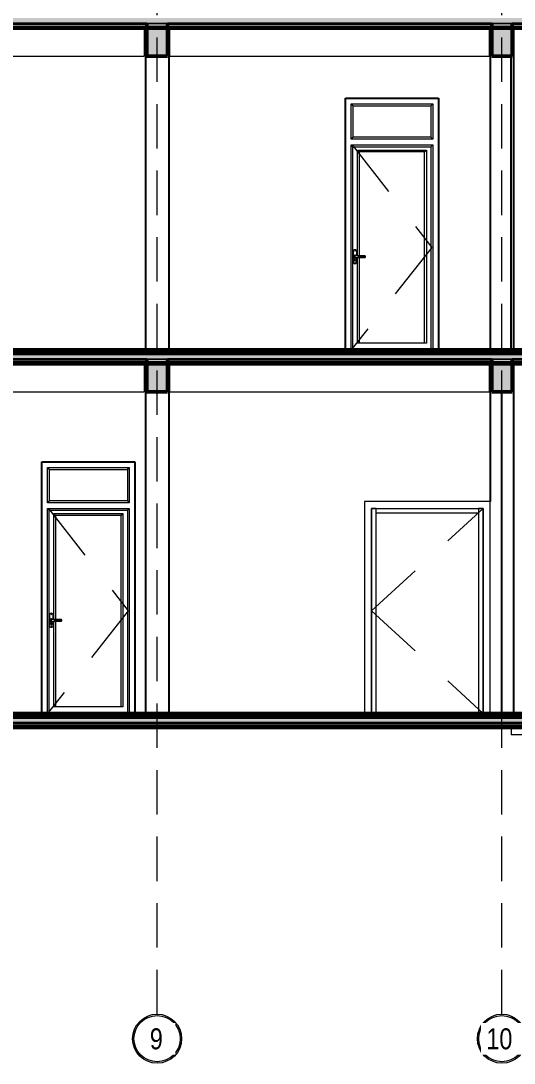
# Model space of a CAD drawing. Header units: millimetres. Extents: x -20510 to 108935, y -243239 to 20306.
# Drawn here: x 93188 to 98481, y -35751 to -24570 of the extents above; entities that cross this region are included whole.
import ezdxf

# ---------------------------------------------------------------- set-up
doc = ezdxf.new("R2010")
doc.units = ezdxf.units.MM
doc.linetypes.add('Centre', pattern=[3175, 635, -476.25, 1587.5, -476.25])
doc.linetypes.add('Hidden', pattern=[714.375, 476.25, -238.125])
for name, color, linetype, lineweight in [('A-DOOR', 2, 'Continuous', 18), ('A-DOOR-FRAM', 2, 'Continuous', 18), ('A-FLOR', 7, 'Continuous', 9), ('A-FLOR-HRAL', 2, 'Continuous', 9), ('A-FLOR-MCUT', 7, 'Continuous', 50), ('A-FLOR-PATT', 8, 'Continuous', 9), ('A-WALL', 7, 'Continuous', 25), ('S-BEAM', 7, 'Continuous', 9), ('S-COLS', 7, 'Continuous', 25), ('S-FNDN', 7, 'Continuous', 9), ('S-GRID', 1, 'Continuous', 9), ('S-GRID-IDEN', 1, 'Continuous', 9), ('S-STRS', 2, 'Continuous', 18)]:
    doc.layers.add(name, color=color, linetype=linetype, lineweight=lineweight)
doc.styles.add('Arial_1', font='arial.ttf', dxfattribs={"width": 0.8, "height": 200})
pattern_1 = [(0, (69470.77, -26654.6), (476.25, 476.25), [476.25, -476.25]), (0, (69470.77, -26476), (476.25, 476.25), [476.25, -476.25]), (0, (69470.77, -26297.43), (476.25, 476.25), [476.25, -476.25]), (90, (69530.3, -26237.9), (-476.25, 476.25), [476.25, -476.25]), (90, (69708.9, -26237.9), (-476.25, 476.25), [476.25, -476.25]), (90, (69887.5, -26237.9), (-476.25, 476.25), [476.25, -476.25])]
pattern_2 = [(0, (69470.77, -26654.615), (304.8, 76.2), [25.146, -203.454, 25.146, -203.454, -1219.2]), (0, (69470.77, -26654.615), (304.8, 76.2), [-457.2, 25.146, -432.054, 25.146, -203.454, -533.4]), (0, (69470.77, -26654.615), (304.8, 76.2), [-1143, 25.146, -127.254, 25.146, -355.854]), (120, (69585.07, -26616.515), (-218.39114, 225.86454), [25.146, -203.454, 25.146, -203.454, -1219.2]), (120, (69585.07, -26616.515), (-218.39114, 225.86454), [-457.2, 25.146, -432.054, 25.146, -203.454, -533.4]), (120, (69585.07, -26616.515), (-218.39114, 225.86454), [-1143, 25.146, -127.254, 25.146, -355.854]), (240, (69623.17, -26464.115), (-86.40886, -302.06454), [25.146, -203.454, 25.146, -203.454, -1219.2]), (240, (69623.17, -26464.115), (-86.40886, -302.06454), [-457.2, 25.146, -432.054, 25.146, -203.454, -533.4]), (240, (69623.17, -26464.115), (-86.40886, -302.06454), [-1143, 25.146, -127.254, 25.146, -355.854])]
pattern_3 = [(50, (69470.77, -26654.6), (546.5526, -47.8174), [57.15, -628.65]), (355, (69470.77, -26654.6), (-105.728, 573.17), [45.72, -502.92]), (100.451, (69516.3, -26658.6), (440.8275, 525.35), [48.57, -534.27]), (46.184, (69470.8, -26502.2), (813.237, -126.128), [85.725, -942.975]), (96.636, (69538.5, -26512.7), (712.207, 742.283), [72.855, -801.405]), (351.184, (69470.8, -26502.2), (712.215, 742.276), [68.58, -754.38]), (21, (69546.97, -26540.3), (454.8433, -306.796), [57.15, -628.65]), (326, (69546.97, -26540.3), (185.406, 552.564), [45.72, -502.92]), (71.451, (69584.87, -26565.9), (640.251, 245.764), [48.57, -534.27]), (37.5, (69470.77, -26654.62), (9.2664, 253.665), [25.146, -471.678, 25.146, -485.394, -504.825]), (37.5, (69470.77, -26654.62), (9.2664, 253.665), [-1007.364, 25.146, -479.679]), (7.5, (69470.77, -26654.62), (200.4594, 300.5414), [25.146, -265.938, 25.146, -460.248, -192.405]), (7.5, (69470.77, -26654.62), (200.4594, 300.5414), [-776.478, 25.146, -167.259]), (327.5, (69300.84, -26654.62), (406.7728, -17.1864), [25.146, -165.354, 25.146, -569.214, -788.67]), (327.5, (69300.84, -26654.62), (406.7728, -17.1864), [-784.86, 25.146, -763.524]), (317.5, (69224.64, -26654.6), (444.388, 76.2803), [25.146, -222.504, 25.146, -369.57, -560.07]), (317.5, (69224.64, -26654.6), (444.388, 76.2803), [-642.366, 25.146, -534.924])]

# ---------------------------------------------------------------- blocks, each defined once
blk = doc.blocks.new('CỬA 1 CÁNH EROWINDOW_có ô chết_ - D4_1000x2200-2361184-MẶT CẮT 2-2')
at = {"layer": 'A-DOOR'}
for p, q in [((20311, 2639), (21189, 2639)), ((20311, 2639), (20331, 2619)), ((20311, 2261), (20311, 2639)), ((20311, 2261), (20311, 2639)), ((20311, 2639), (21189, 2639)), ((20331, 2619), (21169, 2619)), ((20331, 2619), (20331, 2281)), ((21169, 2619), (21189, 2639)), ((21169, 2619), (21169, 2281)), ((21189, 2639), (21189, 2261)), ((21189, 2639), (21189, 2261)), ((20331, 2281), (20311, 2261)), ((21189, 2261), (20311, 2261)), ((21189, 2261), (20311, 2261)), ((21169, 2281), (20331, 2281)), ((21169, 2281), (21189, 2261)), ((20331, 2180), (20311, 2200)), ((20311, 0), (20311, 2200)), ((20311, 2200), (21189, 2200)), ((20311, 2200), (21189, 2200)), ((20311, 0), (20311, 2200)), ((20331, 0), (20331, 2180)), ((20331, 2180), (21169, 2180)), ((20399, 2124), (20379, 2144)), ((20379, 1013), (20379, 2144)), ((20379, 2144), (21121, 2144)), ((20379, 1013), (20379, 2144)), ((20379, 2144), (21121, 2144)), ((21101, 2124), (21121, 2144)), ((21121, 2144), (21121, 71)), ((21121, 2144), (21121, 71)), ((21169, 2180), (21189, 2200)), ((21169, 2180), (21169, 0)), ((21189, 2200), (21189, 0)), ((21189, 2200), (21189, 0)), ((21101, 2124), (20399, 2124)), ((20399, 2124), (20399, 1008)), ((21101, 71), (21101, 2124)), ((20333, 1055), (20333, 945)), ((20379, 1013), (20353, 1013)), ((20378, 1009), (20353, 1009)), ((20373, 1013), (20373, 1055)), ((20388, 1004), (20378, 1009)), ((20389, 1008), (20379, 1013)), ((20459, 1008), (20389, 1008)), ((20349, 960), (20349, 971)), ((20350, 953), (20350, 958)), ((20350, 958), (20350, 953)), ((20351, 973), (20355, 973)), ((20353, 991), (20378, 991)), ((20353, 987), (20379, 987)), ((20356, 958), (20356, 953)), ((20356, 953), (20356, 958)), ((20357, 971), (20357, 960)), ((20373, 945), (20373, 987)), ((20378, 991), (20388, 996)), ((20379, 987), (20389, 992)), ((20379, 71), (20379, 987)), ((20379, 71), (20379, 987)), ((20459, 1004), (20388, 1004)), ((20388, 996), (20459, 996)), ((20389, 992), (20459, 992)), ((20399, 992), (20399, 71)), ((20331, 15), (21169, 15)), ((21121, 71), (20379, 71))]:
    blk.add_line(p, q, dxfattribs=at)
at = {"layer": 'A-DOOR', "linetype": 'Centre', "lineweight": 18}
for p, q in [((20323, 2200), (21177, 1100)), ((21177, 1100), (20323, 15))]:
    blk.add_line(p, q, dxfattribs=at)
at = {"layer": 'A-DOOR', "flags": 128}
for points in [[(20353, 1013), (20352, 1013), (20352, 1013), (20351, 1013), (20351, 1013), (20350, 1013), (20350, 1013), (20349, 1012), (20349, 1012), (20348, 1012), (20348, 1012), (20347, 1012), (20347, 1012), (20347, 1011), (20346, 1011), (20346, 1011), (20345, 1010), (20345, 1010), (20344, 1010), (20344, 1009), (20344, 1009), (20343, 1009), (20343, 1008), (20343, 1008), (20342, 1007), (20342, 1007), (20342, 1007), (20342, 1006), (20341, 1006), (20341, 1005), (20341, 1005), (20341, 1004), (20341, 1004), (20340, 1003), (20340, 1003), (20340, 1002), (20340, 1002), (20340, 1001), (20340, 1001), (20340, 1000), (20340, 1000), (20340, 999), (20340, 999), (20340, 998), (20340, 998), (20340, 997), (20340, 997), (20341, 996), (20341, 996), (20341, 995), (20341, 995), (20341, 994), (20342, 994), (20342, 993), (20342, 993), (20342, 992), (20343, 992), (20343, 992), (20343, 991), (20344, 991), (20344, 990), (20345, 990), (20345, 990), (20345, 989), (20346, 989), (20346, 989), (20347, 989), (20347, 988), (20348, 988), (20348, 988), (20349, 988), (20349, 988), (20350, 987), (20350, 987), (20351, 987), (20351, 987), (20352, 987), (20352, 987), (20353, 987), (20353, 987)], [(20467, 1001), (20467, 1001), (20467, 1001), (20467, 1002), (20467, 1002), (20467, 1002), (20467, 1002), (20467, 1003), (20466, 1003), (20466, 1003), (20466, 1004), (20466, 1004), (20466, 1004), (20466, 1004), (20465, 1005), (20465, 1005), (20465, 1005), (20465, 1005), (20465, 1006), (20464, 1006), (20464, 1006), (20464, 1006), (20464, 1007), (20463, 1007), (20463, 1007), (20463, 1007), (20463, 1007), (20462, 1007), (20462, 1007), (20462, 1008), (20461, 1008), (20461, 1008), (20461, 1008), (20460, 1008), (20460, 1008), (20460, 1008), (20459, 1008), (20459, 1008), (20459, 1008)], [(20459, 992), (20459, 992), (20460, 992), (20460, 992), (20460, 992), (20461, 992), (20461, 992), (20461, 992), (20462, 992), (20462, 993), (20462, 993), (20462, 993), (20463, 993), (20463, 993), (20463, 993), (20464, 993), (20464, 994), (20464, 994), (20464, 994), (20465, 994), (20465, 994), (20465, 995), (20465, 995), (20465, 995), (20466, 995), (20466, 996), (20466, 996), (20466, 996), (20466, 997), (20466, 997), (20466, 997), (20467, 997), (20467, 998), (20467, 998), (20467, 998), (20467, 999), (20467, 999), (20467, 999), (20467, 1000), (20467, 1000), (20467, 1000), (20467, 1001)]]:
    blk.add_lwpolyline(points, dxfattribs=at)
at = {"layer": 'A-DOOR'}
for centre, radius, start, end in [((20353, 1055), 20, 0, 180), ((20353, 1000), 15, 59.6784, 180), ((20353, 1000), 15, 129.4693, 135), ((20353, 1000), 8.66, 90, 270), ((20353, 1000), 15, 114.4972, 120), ((20353, 1000), 15, 99.6105, 105), ((20353, 1063), 3, 0, 180), ((20353, 1063), 3, 180, 0), ((20353, 1000), 15, 84.7698, 90), ((20353, 1000), 15, 69.9569, 75), ((20353, 945), 20, 180, 360), ((20353, 1000), 15, 180, 300.3216), ((20353, 1000), 15, 225, 230.5307), ((20353, 1000), 15, 240, 245.5028), ((20353, 1000), 15, 255, 260.3895), ((20351, 971), 2.04, 90, 180), ((20350, 960), 1.99, 180, 268.9596), ((20350, 960), 1.99, 224.4798, 268.9596), ((20353, 1000), 3.02, 0, 180), ((20353, 1000), 3.02, 180, 0), ((20353, 938), 3, 0, 180), ((20353, 938), 3, 180, 0), ((20353, 953), 2.5, 180, 0), ((20353, 1000), 15, 270, 275.2302), ((20353, 1000), 3.02, 30, 45), ((20353, 1000), 3.02, 315, 330), ((20355, 971), 2.04, 0, 90), ((20356, 960), 1.99, 271.0404, 0), ((20356, 960), 1.99, 271.0404, 315.5202), ((20353, 1000), 15, 285, 290.0431), ((20459, 1000), 3.66, 270, 90)]:
    blk.add_arc(centre, radius, start, end, dxfattribs=at)
for points in [[(20379, 1013), (20379, 1013), (20379, 1013), (20378, 1011), (20378, 1009), (20378, 1009)], [(20389, 1008), (20389, 1008), (20389, 1008), (20388, 1006), (20388, 1004), (20388, 1004)], [(20379, 987), (20379, 987), (20379, 987), (20378, 989), (20378, 991), (20378, 991)], [(20389, 992), (20389, 992), (20389, 992), (20388, 994), (20388, 996), (20388, 996)]]:
    blk.add_open_spline(points, degree=3, dxfattribs=at)
blk = doc.blocks.new('Cua_Chong_Chay_D7_1Canh - D7_1200x2200-2407364-MẶT CẮT 2-2')
at = {"layer": 'A-DOOR', "linetype": 'Centre', "lineweight": 18}
for q in [(33150, 2200), (33150, 0)]:
    blk.add_line((31950, 1100), q, dxfattribs=at)
at = {"layer": 'A-DOOR-FRAM'}
for p, q in [((33225, 2275), (31875, 2275)), ((31875, 2275), (31875, 0)), ((33225, 0), (33225, 2275)), ((31950, 0), (31950, 2200)), ((31950, 2200), (33150, 2200)), ((31950, 2200), (31950, 0)), ((32000, 2200), (31950, 2200)), ((32000, 0), (32000, 2200)), ((32000, 2200), (33100, 2200)), ((32000, 2150), (32000, 2200)), ((33100, 2150), (32000, 2150)), ((33100, 2200), (33100, 0)), ((33150, 2200), (33100, 2200)), ((33100, 2200), (33100, 2150)), ((33150, 2200), (33150, 0)), ((33150, 0), (33150, 2200))]:
    blk.add_line(p, q, dxfattribs=at)
blk = doc.blocks.new('M_Concrete-Rectangular-Column - COT250X400-V2-MẶT CẮT 2-2')
at = {"layer": 'S-COLS'}
for p, q in [((7925, 3750), (7925, 0)), ((8175, 3750), (8175, 0))]:
    blk.add_line(p, q, dxfattribs=at)
blk = doc.blocks.new('M_Concrete-Rectangular-Column - COT250X400-V3-MẶT CẮT 2-2')
at = {"layer": 'S-COLS'}
for p, q in [((33225, 3750), (33225, 2275)), ((33475, 3750), (33475, 0))]:
    blk.add_line(p, q, dxfattribs=at)
blk = doc.blocks.new('Railing - 150mm-2368385-MẶT CẮT 2-2')
at = {"layer": 'A-FLOR-HRAL'}
blk.add_line((7924, 3573), (7911, 3573), dxfattribs=at)
blk = doc.blocks.new('Railing - Railing-2368593-MẶT CẮT 2-2')
blk.add_blockref('Railing - 150mm-2368385-MẶT CẮT 2-2', (25300, 0))
blk = doc.blocks.new('CỬA 1 CÁNH EROWINDOW_có ô chết_ - D4_1000x2200-V6-MẶT CẮT 2-2')
at = {"layer": 'A-DOOR'}
for p, q in [((20611, 6539), (21489, 6539)), ((20611, 6539), (20631, 6519)), ((20611, 6161), (20611, 6539)), ((20611, 6161), (20611, 6539)), ((20611, 6539), (21489, 6539)), ((20631, 6519), (21469, 6519)), ((20631, 6519), (20631, 6181)), ((21469, 6519), (21489, 6539)), ((21469, 6519), (21469, 6181)), ((21489, 6539), (21489, 6161)), ((21489, 6539), (21489, 6161)), ((20631, 6181), (20611, 6161)), ((21489, 6161), (20611, 6161)), ((21489, 6161), (20611, 6161)), ((21469, 6181), (20631, 6181)), ((21469, 6181), (21489, 6161)), ((20631, 6080), (20611, 6100)), ((20611, 3900), (20611, 6100)), ((20611, 6100), (21489, 6100)), ((20611, 6100), (21489, 6100)), ((20611, 3900), (20611, 6100)), ((20631, 3900), (20631, 6080)), ((20631, 6080), (21469, 6080)), ((20699, 6024), (20679, 6044)), ((20679, 4913), (20679, 6044)), ((20679, 6044), (21421, 6044)), ((20679, 4913), (20679, 6044)), ((20679, 6044), (21421, 6044)), ((21401, 6024), (21421, 6044)), ((21421, 6044), (21421, 3971)), ((21421, 6044), (21421, 3971)), ((21469, 6080), (21489, 6100)), ((21469, 6080), (21469, 3900)), ((21489, 6100), (21489, 3900)), ((21489, 6100), (21489, 3900)), ((21401, 6024), (20699, 6024)), ((20699, 6024), (20699, 4908)), ((21401, 3971), (21401, 6024)), ((20633, 4955), (20633, 4845)), ((20673, 4913), (20673, 4955)), ((20649, 4860), (20649, 4871)), ((20650, 4853), (20650, 4858)), ((20650, 4858), (20650, 4853)), ((20651, 4873), (20655, 4873)), ((20679, 4913), (20653, 4913)), ((20678, 4909), (20653, 4909)), ((20653, 4891), (20678, 4891)), ((20653, 4887), (20679, 4887)), ((20656, 4858), (20656, 4853)), ((20656, 4853), (20656, 4858)), ((20657, 4871), (20657, 4860)), ((20673, 4845), (20673, 4887)), ((20688, 4904), (20678, 4909)), ((20678, 4891), (20688, 4896)), ((20689, 4908), (20679, 4913)), ((20679, 4887), (20689, 4892)), ((20679, 3971), (20679, 4887)), ((20679, 3971), (20679, 4887)), ((20759, 4904), (20688, 4904)), ((20688, 4896), (20759, 4896)), ((20759, 4908), (20689, 4908)), ((20689, 4892), (20759, 4892)), ((20699, 4892), (20699, 3971)), ((20631, 3915), (21469, 3915)), ((21421, 3971), (20679, 3971))]:
    blk.add_line(p, q, dxfattribs=at)
at = {"layer": 'A-DOOR', "linetype": 'Centre', "lineweight": 18}
for p, q in [((20623, 6100), (21477, 5000)), ((21477, 5000), (20623, 3915))]:
    blk.add_line(p, q, dxfattribs=at)
at = {"layer": 'A-DOOR', "flags": 128}
for points in [[(20653, 4913), (20652, 4913), (20652, 4913), (20651, 4913), (20651, 4913), (20650, 4913), (20650, 4913), (20649, 4912), (20649, 4912), (20648, 4912), (20648, 4912), (20647, 4912), (20647, 4912), (20647, 4911), (20646, 4911), (20646, 4911), (20645, 4910), (20645, 4910), (20644, 4910), (20644, 4909), (20644, 4909), (20643, 4909), (20643, 4908), (20643, 4908), (20642, 4907), (20642, 4907), (20642, 4907), (20642, 4906), (20641, 4906), (20641, 4905), (20641, 4905), (20641, 4904), (20641, 4904), (20640, 4903), (20640, 4903), (20640, 4902), (20640, 4902), (20640, 4901), (20640, 4901), (20640, 4900), (20640, 4900), (20640, 4899), (20640, 4899), (20640, 4898), (20640, 4898), (20640, 4897), (20640, 4897), (20641, 4896), (20641, 4896), (20641, 4895), (20641, 4895), (20641, 4894), (20642, 4894), (20642, 4893), (20642, 4893), (20642, 4892), (20643, 4892), (20643, 4892), (20643, 4891), (20644, 4891), (20644, 4890), (20645, 4890), (20645, 4890), (20645, 4889), (20646, 4889), (20646, 4889), (20647, 4889), (20647, 4888), (20648, 4888), (20648, 4888), (20649, 4888), (20649, 4888), (20650, 4887), (20650, 4887), (20651, 4887), (20651, 4887), (20652, 4887), (20652, 4887), (20653, 4887), (20653, 4887)], [(20759, 4892), (20759, 4892), (20760, 4892), (20760, 4892), (20760, 4892), (20761, 4892), (20761, 4892), (20761, 4892), (20762, 4892), (20762, 4893), (20762, 4893), (20762, 4893), (20763, 4893), (20763, 4893), (20763, 4893), (20764, 4893), (20764, 4894), (20764, 4894), (20764, 4894), (20765, 4894), (20765, 4894), (20765, 4895), (20765, 4895), (20765, 4895), (20766, 4895), (20766, 4896), (20766, 4896), (20766, 4896), (20766, 4897), (20766, 4897), (20766, 4897), (20767, 4897), (20767, 4898), (20767, 4898), (20767, 4898), (20767, 4899), (20767, 4899), (20767, 4899), (20767, 4900), (20767, 4900), (20767, 4900), (20767, 4901), (20767, 4901), (20767, 4901), (20767, 4902), (20767, 4902), (20767, 4902), (20767, 4902), (20767, 4903), (20766, 4903), (20766, 4903), (20766, 4904), (20766, 4904), (20766, 4904), (20766, 4904), (20765, 4905), (20765, 4905), (20765, 4905), (20765, 4905), (20765, 4906), (20764, 4906), (20764, 4906), (20764, 4906), (20764, 4907), (20763, 4907), (20763, 4907), (20763, 4907), (20763, 4907), (20762, 4907), (20762, 4907), (20762, 4908), (20761, 4908), (20761, 4908), (20761, 4908), (20760, 4908), (20760, 4908), (20760, 4908), (20759, 4908), (20759, 4908), (20759, 4908)]]:
    blk.add_lwpolyline(points, dxfattribs=at)
at = {"layer": 'A-DOOR'}
for centre, radius, start, end in [((20653, 4955), 20, 0, 180), ((20653, 4963), 3, 0, 180), ((20653, 4963), 3, 180, 0), ((20653, 4845), 20, 180, 0), ((20653, 4900), 15, 59.6784, 180), ((20653, 4900), 15, 180, 300.3216), ((20653, 4900), 15, 129.4693, 135), ((20653, 4900), 15, 225, 230.5307), ((20653, 4900), 8.66, 90, 270), ((20653, 4900), 15, 114.4972, 120), ((20653, 4900), 15, 240, 245.5028), ((20653, 4900), 15, 99.6105, 105), ((20653, 4900), 15, 255, 260.3895), ((20651, 4871), 2.04, 90, 180), ((20650, 4860), 1.99, 180, 268.9596), ((20650, 4860), 1.99, 224.4798, 268.9596), ((20653, 4900), 3.02, 0, 180), ((20653, 4900), 3.02, 180, 0), ((20653, 4838), 3, 0, 180), ((20653, 4838), 3, 180, 0), ((20653, 4853), 2.5, 180, 0), ((20653, 4900), 15, 84.7698, 90), ((20653, 4900), 15, 270, 275.2302), ((20653, 4900), 3.02, 30, 45), ((20653, 4900), 3.02, 315, 330), ((20655, 4871), 2.04, 0, 90), ((20656, 4860), 1.99, 271.0404, 0), ((20656, 4860), 1.99, 271.0404, 315.5202), ((20653, 4900), 15, 69.9569, 75), ((20653, 4900), 15, 285.6664, 290.0431), ((20759, 4900), 3.66, 270, 90)]:
    blk.add_arc(centre, radius, start, end, dxfattribs=at)
for points in [[(20679, 4913), (20679, 4913), (20679, 4913), (20678, 4911), (20678, 4909), (20678, 4909)], [(20679, 4887), (20679, 4887), (20679, 4887), (20678, 4889), (20678, 4891), (20678, 4891)], [(20689, 4908), (20689, 4908), (20689, 4908), (20688, 4906), (20688, 4904), (20688, 4904)], [(20689, 4892), (20689, 4892), (20689, 4892), (20688, 4894), (20688, 4896), (20688, 4896)]]:
    blk.add_open_spline(points, degree=3, dxfattribs=at)
blk = doc.blocks.new('M_Concrete-Rectangular-Column - COT250X350-2391838-MẶT CẮT 2-2')
at = {"layer": 'S-COLS'}
for p, q in [((425, 7350), (425, 3900)), ((675, 7350), (675, 3900))]:
    blk.add_line(p, q, dxfattribs=at)
blk = doc.blocks.new('Grid - TRUC  D1-102336-MẶT CẮT 2-2')
at = {"layer": 'S-GRID-IDEN'}
for radius in [263, 248]:
    blk.add_circle((550, -3488), radius, dxfattribs=at)

msp = doc.modelspace()

# ---------------------------------------------------------------- hatches: boundary and pattern name
at = {"layer": 'A-FLOR-PATT', "lineweight": 18}
h = msp.add_hatch(dxfattribs=at)
h.set_pattern_fill('FP_4', color=256, style=0, pattern_type=2)
h.set_pattern_definition(pattern_3)
h.paths.add_polyline_path([(102099.4, -24640), (102262.5, -24640), (102262.5, -24540), (60962, -24540), (60962, -24640), (101909.5, -24640)])
h = msp.add_hatch(dxfattribs=at)
h.set_pattern_fill('FP_3', color=256, style=0, pattern_type=2)
h.set_pattern_definition(pattern_1)
h.paths.add_polyline_path([(102099.4, -24650), (102262.5, -24650), (102262.5, -24640), (60962, -24640), (60962, -24650), (101909.5, -24650)])
h = msp.add_hatch(dxfattribs=at)
h.set_pattern_fill('FP_1', color=256, style=0, pattern_type=2)
h.set_pattern_definition(pattern_2)
h.paths.add_polyline_path([(102099.4, -28140), (102262.5, -28140), (102262.5, -28100), (60962, -28100), (60962, -28140), (102004.4, -28140)])
h = msp.add_hatch(dxfattribs=at)
h.set_pattern_fill('FP_4', color=256, style=0, pattern_type=2)
h.set_pattern_definition(pattern_3)
h.paths.add_polyline_path([(102099.4, -28240), (102262.5, -28240), (102262.5, -28140), (60962, -28140), (60962, -28240), (101909.5, -28240)])
h = msp.add_hatch(dxfattribs=at)
h.set_pattern_fill('FP_3', color=256, style=0, pattern_type=2)
h.set_pattern_definition(pattern_1)
h.paths.add_polyline_path([(102099.4, -28250), (102262.5, -28250), (102262.5, -28240), (60962, -28240), (60962, -28250), (101909.5, -28250)])
h = msp.add_hatch(dxfattribs=at)
h.set_pattern_fill('FP_1', color=256, style=0, pattern_type=2)
h.set_pattern_definition(pattern_2)
h.paths.add_polyline_path([(102099.4, -32040), (102262.5, -32040), (102262.5, -32000), (60962, -32000), (60962, -32040), (102004.4, -32040)])
h = msp.add_hatch(dxfattribs=at)
h.set_pattern_fill('FP_4', color=256, style=0, pattern_type=2)
h.set_pattern_definition(pattern_3)
h.paths.add_polyline_path([(82159.6, -32140), (102262.5, -32140), (102262.5, -32040), (60962, -32040), (60962, -32140), (80640.4, -32140)])
h = msp.add_hatch(dxfattribs=at)
h.set_pattern_fill('FP_3', color=256, style=0, pattern_type=2)
h.set_pattern_definition(pattern_1)
h.paths.add_polyline_path([(101909.5, -32150), (102262.5, -32150), (102262.5, -32140), (60962, -32140), (60962, -32150), (100390.2, -32150)])
at = {"layer": 'S-BEAM'}
for points in [[(94760, -24950), (94760, -24600), (94540, -24600), (94540, -24950), (94693.2, -24950)], [(98240, -24950), (98460, -24950), (98460, -24600), (98240, -24600), (98240, -24921.9)], [(94540, -28550), (94760, -28550), (94760, -28200), (94540, -28200), (94540, -28383.8)], [(98253.8, -28550), (98460, -28550), (98460, -28200), (98240, -28200), (98240, -28550)]]:
    msp.add_hatch(color=8, dxfattribs=at).paths.add_polyline_path(points)

# ---------------------------------------------------------------- linework, layer by layer
at = {"layer": 'A-FLOR', "lineweight": 50}
for p, q in [((60962, -24650), (102262.5, -24650)), ((102262.5, -28100), (60962, -28100)), ((60962, -28250), (102262.5, -28250)), ((103350, -32000), (60962, -32000)), ((60962, -32150), (103650, -32150))]:
    msp.add_line(p, q, dxfattribs=at)
at = {"layer": 'A-FLOR'}
for p in [(98450, -32150), (102050, -32230)]:
    msp.add_line(p, (98450, -32230), dxfattribs=at)
at = {"layer": 'A-FLOR-MCUT'}
for p, q in [((102262.5, -24640), (60962, -24640)), ((102262.5, -28140), (60962, -28140)), ((102262.5, -28240), (60962, -28240)), ((103350, -32040), (60962, -32040)), ((102262.5, -32140), (60962, -32140))]:
    msp.add_line(p, q, dxfattribs=at)
at = {"layer": 'A-WALL'}
for p, q in [((94540, -24850), (94512.3, -24850)), ((94787.7, -24850), (94760, -24850)), ((98240, -24850), (98212.3, -24850)), ((98450, -28100), (98450, -24950)), ((96670, -28100), (96670, -25400)), ((96670, -25400), (97670, -25400)), ((97670, -25400), (97670, -28100)), ((94540, -28450), (94512.3, -28450)), ((94787.7, -28450), (94760, -28450)), ((98240, -28450), (98212.3, -28450)), ((98350, -32000), (98350, -28550)), ((93412, -32000), (93412, -29300)), ((93412, -29300), (94412, -29300)), ((94412, -29300), (94412, -32000))]:
    msp.add_line(p, q, dxfattribs=at)
at = {"layer": 'S-BEAM'}
for p, q in [((94512.3, -24650), (94512.3, -24950)), ((94760, -24600), (94540, -24600)), ((94787.7, -24950), (94787.7, -24650)), ((98212.3, -24650), (98212.3, -24950)), ((98460, -24600), (98240, -24600)), ((91187.7, -24950), (94512.3, -24950)), ((94787.7, -24950), (98212.3, -24950)), ((94512.3, -28250), (94512.3, -28550)), ((94760, -28200), (94540, -28200)), ((94787.7, -28550), (94787.7, -28250)), ((98212.3, -28250), (98212.3, -28550)), ((98460, -28200), (98240, -28200)), ((91187.7, -28550), (94512.3, -28550)), ((94787.7, -28550), (98212.3, -28550))]:
    msp.add_line(p, q, dxfattribs=at)
at = {"layer": 'S-BEAM', "lineweight": 50}
for p, q in [((94540, -24600), (94540, -24950)), ((94760, -24950), (94760, -24600)), ((98240, -24600), (98240, -24950)), ((98460, -24950), (98460, -24600)), ((94540, -24950), (94760, -24950)), ((98240, -24950), (98460, -24950)), ((94540, -28200), (94540, -28550)), ((94760, -28550), (94760, -28200)), ((98240, -28200), (98240, -28550)), ((98460, -28550), (98460, -28200)), ((94540, -28550), (94760, -28550)), ((98240, -28550), (98460, -28550))]:
    msp.add_line(p, q, dxfattribs=at)
at = {"layer": 'S-FNDN', "lineweight": 35}
for p, q in [((91160, -24600), (94540, -24600)), ((94760, -24600), (98240, -24600)), ((98460, -24600), (102040, -24600)), ((91160, -28200), (94540, -28200)), ((94760, -28200), (98240, -28200)), ((98460, -28200), (102040, -28200)), ((60962, -32100), (102262.5, -32100))]:
    msp.add_line(p, q, dxfattribs=at)
at = {"layer": 'S-FNDN'}
for p, q in [((94540, -24600), (94760, -24600)), ((98240, -24600), (98460, -24600)), ((94540, -28200), (94760, -28200)), ((98240, -28200), (98460, -28200))]:
    msp.add_line(p, q, dxfattribs=at)
at = {"layer": 'S-GRID', "linetype": 'Hidden'}
for p, q in [((94650, -35225.6), (94650, -11693.7)), ((98350, -35225.6), (98350, -11693.7))]:
    msp.add_line(p, q, dxfattribs=at)
at = {"layer": 'S-STRS'}
for p, q in [((98212.3, -24658), (98225, -24658)), ((98212.3, -28437.1), (98225, -28437.1))]:
    msp.add_line(p, q, dxfattribs=at)

# ---------------------------------------------------------------- block references
at = {"layer": 'A-DOOR'}
for name, p in [('CỬA 1 CÁNH EROWINDOW_có ô chết_ - D4_1000x2200-V6-MẶT CẮT 2-2', (76120, -32000)), ('CỬA 1 CÁNH EROWINDOW_có ô chết_ - D4_1000x2200-2361184-MẶT CẮT 2-2', (73162, -32000))]:
    msp.add_blockref(name, p, dxfattribs=at)
at = {"layer": 'A-DOOR', "linetype": 'Centre', "lineweight": 18}
msp.add_blockref('Cua_Chong_Chay_D7_1Canh - D7_1200x2200-2407364-MẶT CẮT 2-2', (65000, -32000), dxfattribs=at)
at = {"layer": 'A-FLOR-HRAL'}
msp.add_blockref('Railing - Railing-2368593-MẶT CẮT 2-2', (65000, -32000), dxfattribs=at)
at = {"layer": 'S-COLS'}
for name, p in [('M_Concrete-Rectangular-Column - COT250X350-2391838-MẶT CẮT 2-2', (94100, -32000)), ('M_Concrete-Rectangular-Column - COT250X350-2391838-MẶT CẮT 2-2', (97800, -32000)), ('M_Concrete-Rectangular-Column - COT250X400-V2-MẶT CẮT 2-2', (86600, -32000)), ('M_Concrete-Rectangular-Column - COT250X400-V3-MẶT CẮT 2-2', (65000, -32000))]:
    msp.add_blockref(name, p, dxfattribs=at)
at = {"layer": 'S-GRID-IDEN'}
for p in [(94100, -32000), (97800, -32000)]:
    msp.add_blockref('Grid - TRUC  D1-102336-MẶT CẮT 2-2', p, dxfattribs=at)

# ---------------------------------------------------------------- next in the draw order: texts
at = {"layer": 'S-GRID-IDEN', "char_height": 225, "attachment_point": 1, "style": 'Arial_1', "bg_fill": 3, "box_fill_scale": 1.25, "bg_fill_color": 9, "bg_fill_true_color": 13158600, "bg_fill_transparency": 0}
for s, insert, width in [('9', (94571.9, -35377.2), 216.456), ('10', (98182.6, -35377.2), 432.911)]:
    msp.add_mtext(s, dxfattribs=dict(at, insert=insert, width=width))

doc.saveas('drawing.dxf')
